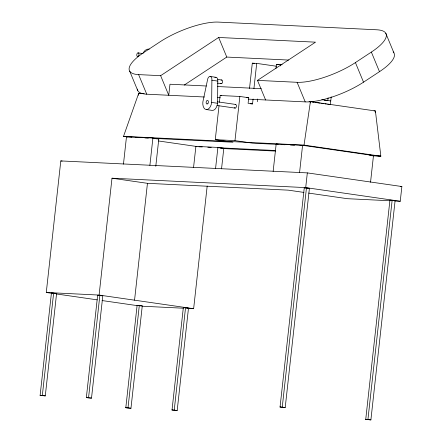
<?xml version="1.0" encoding="UTF-8"?>
<svg xmlns="http://www.w3.org/2000/svg" width="442" height="442" viewBox="0 0 442 442"><rect width="100%" height="100%" fill="white"/><g stroke="black" fill="none" stroke-linecap="round" stroke-linejoin="round"><path stroke-width="0.66" d="M206.442 109.572A7.415 4.392 -81.8 0 0 211.657 102.428L211.895 80.234A3.707 2.199 -81.8 0 0 210.099 76.449A3.707 2.199 -81.8 0 0 207.491 80.024L202.85 101.997A7.415 4.392 -81.8 0 0 206.442 109.572L212.348 110.428A7.415 4.392 -81.8 0 0 217.563 103.279L217.801 81.09A3.707 2.199 -81.8 0 0 214.851 77.742M51.708 293.284L46.272 292.493L60.797 160.921L307.328 172.888L401.872 186.535L400.248 201.259L394.756 200.994M40.128 395.347L51.427 293.029L53.626 293.134L56.582 293.565L45.283 395.883L40.128 395.347L45.283 395.883M42.333 395.457L53.626 293.134M86.356 397.596L97.649 295.273L99.853 295.378L102.804 295.808L91.511 398.126L86.356 397.596L91.511 398.126M46.272 292.493L99.096 295.063L111.997 178.203L305.704 187.607L400.248 201.259M88.555 397.701L99.853 295.378M123.462 164.159L126.484 136.771L152.899 138.053L158.811 138.904L155.783 166.297M138.495 95.284L138.716 93.245L144.225 93.511M134.55 300.179L147.451 183.325L288.328 190.159L303.947 192.419M149.877 165.441L152.899 138.053M125.81 407.717L137.108 305.4L139.307 305.505L142.263 305.936L130.965 408.253L125.81 407.717L130.965 408.253M128.009 407.828L139.307 305.505M193.541 167.595L195.889 146.368L217.9 147.44L223.807 148.291L221.541 168.833M172.032 409.966L183.331 307.643L185.53 307.748L188.485 308.179L177.192 410.496L172.032 409.966L177.192 410.496M174.236 410.071L185.53 307.748M188.154 308.444L193.64 308.709L207.182 186.043M153.12 138.346L232.995 142.225L215.271 139.666L219.022 105.693M219.392 102.295L220.144 95.5L239.851 96.455L248.719 97.737L248.106 103.257L252.542 103.898L253.084 98.991M215.552 168.667L217.9 147.44M215.271 139.666L234.978 140.622L239.851 96.455M249.509 88.51L252.305 63.173L256.708 63.388L276.482 66.239M253.923 88.604L256.708 63.388M257.283 101.732L257.581 99.014M275.963 68.433L276.416 64.344L282.184 64.753M280.67 65.924L280.819 64.554M273.139 171.424L276.167 144.037L302.577 145.319L373.484 155.556L370.54 182.259M299.554 172.706L302.577 145.319M310.256 102.936L310.411 101.577L375.407 110.964L380.844 156.197L371.888 155.761M280.057 406.994L304.256 187.822L306.455 187.927L309.411 188.353L285.212 407.53L280.057 406.994L285.212 407.53M305.704 187.607L307.328 172.888M282.256 407.104L306.455 187.927M328.097 97.793L327.798 100.522L324.411 100.356M330.345 104.627L331.202 96.853M375.258 112.323L375.407 110.964L374.031 110.898M365.738 419.364L389.932 200.193L392.137 200.298L395.093 200.723L370.893 419.9L365.738 419.364L370.893 419.9M367.937 419.475L392.137 200.298M248.426 99.135L305.223 101.892A44.482 13.393 -22.5 0 0 363.528 82.173L379.479 71.67L371.363 52.079A44.482 13.393 -22.5 0 0 376.844 29.791L218.359 22.1A44.482 13.393 -22.5 0 0 160.054 41.819L144.103 52.322A44.482 13.393 -22.5 0 0 138.622 74.61L160.634 75.676L218.657 37.465L315.511 42.167L257.487 80.378L265.598 99.969M184.259 85.057L226.774 57.062L288.593 60.062M257.487 80.378L297.107 82.3A44.482 13.393 -22.5 0 0 355.418 62.582L371.363 52.079M206.375 85.997L169.966 84.229L168.75 95.268L160.634 75.676M217.365 86.527L261.321 88.665M246.68 97.638L248.719 97.737M309.052 101.516L310.411 101.577L304.024 145.109L305.532 145.744M137.247 89.08A44.482 13.393 -22.5 0 0 146.738 94.201L204.469 97.002M217.519 97.638L220.265 97.77M250.503 103.798L252.542 103.898M135.909 137.512L139.352 137.677M144.86 137.948L148.302 138.114M276.72 144.346L252.702 143.18L234.978 140.622M281.521 144.578L284.952 144.744M290.438 145.015L294.554 145.214M300.046 145.479L303.477 145.645M156.059 138.771L158.811 138.904M198.839 146.794L202.287 146.965M207.806 147.23L211.254 147.396M217.458 147.7L275.377 150.512M369.153 155.065L380.844 156.197L304.024 145.109L123.528 136.346L138.716 93.245L140.07 93.439M220.42 148.125L223.807 148.291M223.768 148.573L275.438 151.081M400.496 186.469L401.872 186.535M307.207 188.248L309.411 188.353M392.888 200.618L395.093 200.723M389.954 200.756L347.418 198.696L308.704 193.104M54.377 293.455L56.582 293.565M100.605 295.698L102.257 295.781M140.059 305.825L142.263 305.936M186.286 308.068L188.485 308.179M142.186 306.212L183.353 308.212M131.909 137.213L123.528 136.346L127.849 136.97M276.416 64.344L279.145 64.736M252.305 63.173L254.349 63.466M138.092 52.869L142.766 53.543M210.099 76.449L216.005 77.3M217.773 79.427L221.713 79.996M211.895 80.234L217.801 81.09M217.37 83.107L221.309 83.676M321.793 99.654L330.749 100.947M312.113 101.997L314.135 102.29M315.489 102.483L320.212 103.168M321.566 103.362L323.588 103.655M324.942 103.848L326.29 104.041M327.644 104.24L329.671 104.533M220.144 95.5L221.508 95.699M217.398 101.809L235.525 104.422M211.657 102.428L217.563 103.279M216.989 105.489L235.116 108.108M276.167 144.037L278.134 144.319M158.529 140.976L197.066 146.54M304.256 187.822L306.024 188.077M389.932 200.193L391.706 200.447M60.797 160.921L62.156 161.115M111.997 178.203L147.451 183.325M99.096 295.063L193.64 308.709M97.649 295.273L98.831 295.444M183.331 307.643L184.513 307.814M51.427 293.029L53.2 293.284M137.108 305.4L138.876 305.654M56.471 293.969L97.284 299.864M102.041 300.549L137.412 305.654M385.778 33.249L393.894 52.841M355.418 62.582L363.528 82.173M297.107 82.3L305.223 101.892M218.657 37.465L226.774 57.062M138.622 74.61L146.738 94.201M129.688 71.151L137.805 90.748M143.158 53.178A7.415 5.961 -87.2 0 1 149.241 49.134M393.137 51.896A44.482 13.393 -22.5 0 1 379.479 71.67M235.232 104.472A1.851 1.099 -81.8 0 1 236.332 106.793A1.851 1.099 -81.8 0 1 234.398 107.528M221.138 80.217A1.851 1.099 -81.8 0 1 222.613 81.892A1.851 1.099 -81.8 0 1 220.785 83.405M138.523 56.046A1.851 1.099 -81.8 0 0 138.368 52.946A1.851 1.099 -81.8 0 0 136.771 55.134A1.851 1.099 -81.8 0 0 138.523 56.046M207.889 103.55A1.851 1.099 -81.8 0 0 207.734 100.45A1.851 1.099 -81.8 0 0 206.138 102.638A1.851 1.099 -81.8 0 0 207.889 103.55"/></g></svg>
